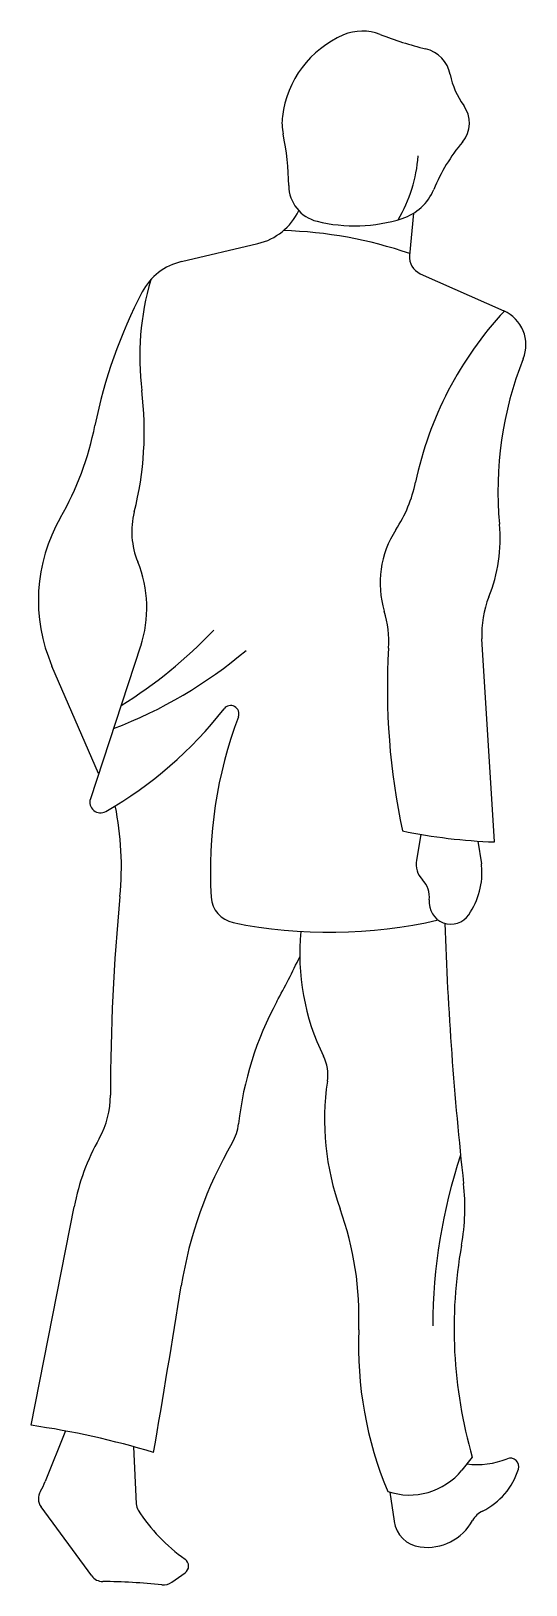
# Model space of a CAD drawing. Extents: x -9.8 to 11.5, y 2 to 68.9.
import ezdxf

# ---------------------------------------------------------------- set-up
doc = ezdxf.new("R2010")
doc.units = 0
doc.layers.get('0').update_dxf_attribs({"linetype": 'CONTINUOUS'})

msp = doc.modelspace()

# ---------------------------------------------------------------- linework, layer by layer
for p, q in [((6.689, 61.032), (6.517, 59.222)), ((-3.299, 58.957), (-0.011, 59.731)), ((6.978, 58.434), (10.573, 56.838)), ((-5.062, 42.402), (-7.229, 35.836)), ((10.174, 33.978), (9.636, 42.719)), ((-6.872, 36.917), (-8.881, 41.549)), ((6.998, 34.305), (6.81, 33.187)), ((9.456, 34.015), (9.613, 33.033)), ((-9.782, 8.872), (-7.928, 18.281)), ((-8.305, 8.629), (-9.171, 6.455)), ((-5.37, 7.952), (-5.255, 5.493)), ((9.215, 7.499), (8.77, 6.947)), ((-7.17, 2.393), (-9.349, 5.359)), ((5.674, 5.999), (5.853, 4.741)), ((-3.72, 2.118), (-3.151, 2.518))]:
    msp.add_line(p, q)
for centre, radius, start, end in [((5.408, 64.661), 4.402, 113.2344, 172.903), ((4.492, 66.796), 2.079, 68.6383, 113.2344), ((10.9, 83.181), 15.515, 248.6383, 256.2407), ((6.872, 66.73), 1.422, 11.13169, 76.2407), ((11.536, 67.647), 3.331, 191.1317, 216.2418), ((7.817, 64.922), 1.279, 319.938, 36.2418), ((3.327, 64.92), 2.304, 172.903, 191.7376), ((-10.307, 62.088), 11.621, 0.66478, 11.73764), ((14.724, 59.113), 7.745, 139.938, 157.6468), ((0.568, 63.984), 6.34, 329.3867, 355.6154), ((2.912, 62.241), 1.599, 180.6648, 256.2568), ((5.545, 62.888), 2.18, 287.5392, 337.6468), ((-0.608, 62.268), 2.606, 283.256, 334.5444), ((0.544, 41.905), 18.393, 71.02554, 88.30186), ((4.15, 67.303), 6.81, 256.2568, 287.5392), ((-2.706, 56.441), 2.585, 103.256, 152.2152), ((7.295, 59.148), 0.782, 174.5751, 246.0598), ((13.752, 47.769), 21.188, 152.2152, 168.7633), ((6.775, 54.851), 11.877, 163.7872, 187.0166), ((21.883, 46.293), 15.434, 136.9705, 168.178), ((9.919, 55.367), 1.61, 338.1701, 66.05974), ((25.549, 49.105), 15.227, 158.1701, 185.4665), ((-19.142, 51.661), 14.236, 345.8402, 7.01663), ((-19.802, 54.435), 13.022, 330.0578, 348.7633), ((0.925, 50.68), 5.978, 326.8546, 348.178), ((-1.999, 47.336), 3.445, 165.8402, 202.2302), ((-2.348, 44.382), 7.12, 150.0578, 203.4411), ((3.787, 47.022), 6.635, 337.8521, 5.46654), ((9.443, 45.118), 4.195, 146.8546, 196.7471), ((-10.046, 44.047), 5.249, 341.7326, 22.2302), ((13.74, 42.971), 4.111, 157.8521, 183.5164), ((1.027, 42.585), 4.594, 356.5823, 16.74707), ((-16.604, 57.07), 20.277, 301.8431, 316.439), ((-13.28, 57.368), 19.808, 290.8435, 310.1037), ((34.496, 40.586), 28.935, 176.5823, 192.2391), ((-15.161, 50.349), 17.338, 299.7251, 322.1534), ((-1.189, 39.493), 0.357, 339.4195, 142.1534), ((16.833, 32.726), 18.893, 159.4195, 183.4038), ((-6.792, 35.692), 0.46, 161.7326, 299.7251), ((-19.214, 32.901), 13.322, 354.534, 11.40075), ((11.018, 57.743), 23.78, 258.3556, 267.9638), ((7.762, 33.027), 0.965, 170.4592, 224.3283), ((6.388, 32.675), 3.247, 325.7475, 5.02199), ((8.583, 32.868), 1.044, 5.02199, 9.12181), ((6.31, 31.609), 1.065, 353.2856, 44.32831), ((83.59, 23.064), 89.952, 174.534, 179.9924), ((-0.837, 31.675), 1.192, 183.4038, 258.5087), ((8.298, 31.375), 0.936, 173.2856, 325.7475), ((3.073, 50.908), 20.819, 258.5087, 282.9627), ((11.719, 29.141), 9.928, 174.3047, 206.1911), ((155.811, 35.556), 147.865, 181.9686, 186.3209), ((-40.707, 49.63), 47.226, 331.5146, 334.1443), ((13.422, 20.258), 14.358, 151.5146, 173.6281), ((1.162, 23.948), 1.837, 351.5802, 26.19107), ((14.179, 22.021), 11.322, 171.5802, 199.7946), ((-10.164, 23.076), 3.802, 330.7516, 359.9924), ((-2.934, 22.085), 2.099, 329.8186, 353.6282), ((1.835, 16.357), 9.95, 150.7516, 168.8509), ((14.326, 12.047), 17.867, 149.8186, 170.8906), ((30.65, 13.154), 23.13, 161.4987, 180), ((-0.301, 18.263), 9.202, 349.755, 6.32092), ((-9.434, 13.523), 13.774, 357.7228, 19.79459), ((28.537, 13.051), 20.103, 169.755, 196.031), ((-731.367, 131.614), 737.35, 350.3255, 350.8906), ((20.662, 12.326), 16.346, 177.7228, 202.6493), ((-14.862, -26.507), 35.743, 73.15315, 81.82896), ((9.418, 10.677), 3.495, 262.8145, 291.8728), ((10.856, 7.095), 0.364, 342.8074, 111.8727), ((6.522, 8.759), 2.887, 250.8808, 321.1274), ((8.339, 7.874), 2.998, 296.2042, 342.8074), ((-8.857, 5.721), 0.611, 148.5305, 216.3056), ((-11.7, 7.461), 2.722, 328.5305, 338.2916), ((-4.704, 5.519), 0.551, 182.697, 212.5784), ((1.177, 9.277), 7.531, 212.5784, 234.9166), ((7.137, 4.923), 1.297, 188.106, 262.8731), ((7.257, 5.885), 2.266, 262.8731, 330.747), ((10.103, 4.291), 0.996, 116.2042, 150.747), ((-3.361, 2.816), 0.364, 305.1279, 54.9166), ((-6.691, 2.745), 0.595, 216.3056, 269.5881), ((-6.882, -23.874), 26.025, 83.96953, 89.58811), ((-4.082, 2.633), 0.629, 263.9695, 305.1279)]:
    msp.add_arc(centre, radius, start, end)

doc.saveas('drawing.dxf')
